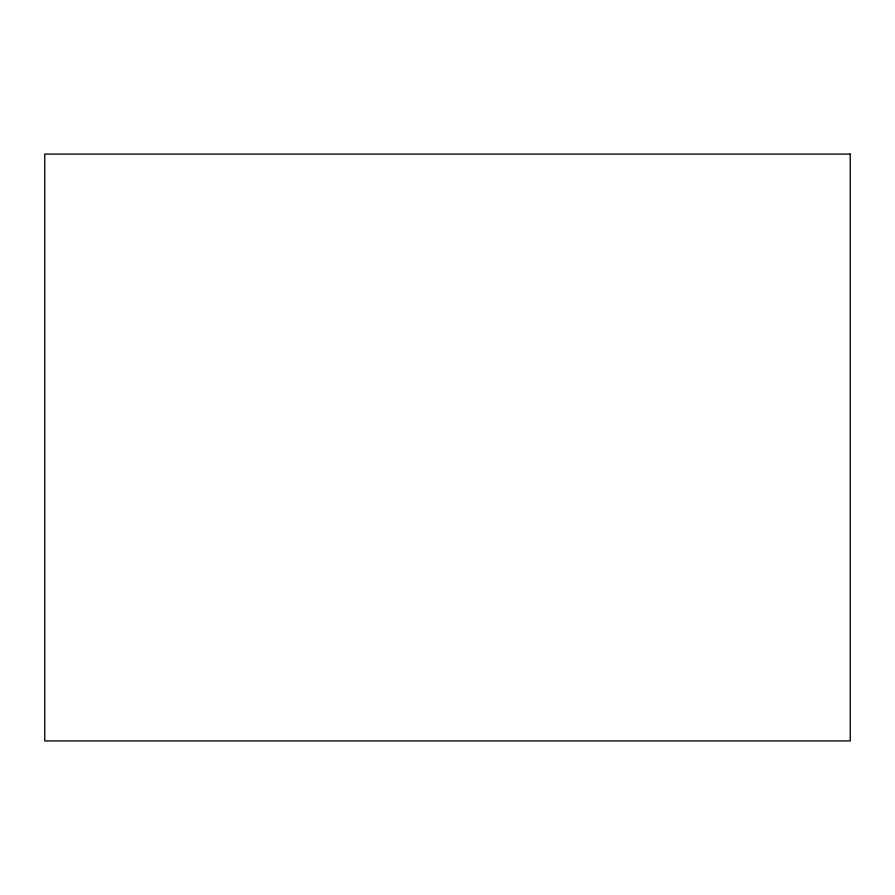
<?xml version="1.0" encoding="UTF-8"?>
<svg xmlns="http://www.w3.org/2000/svg" width="895" height="895" viewBox="0 0 895 895"><rect width="100%" height="100%" fill="white"/><g stroke="black" fill="none" stroke-linecap="round" stroke-linejoin="round"><path stroke-width="1.34" d="M850.25 154.085L44.75 154.085L44.75 740.915L850.25 740.915L850.25 154.085"/></g></svg>
